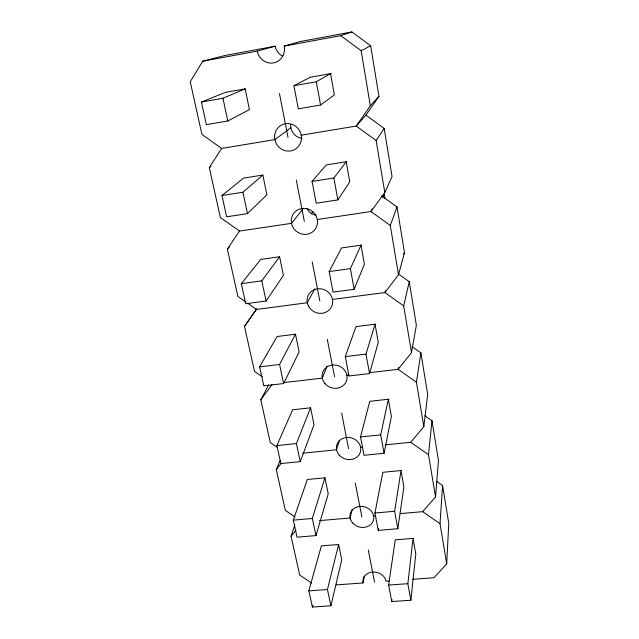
<?xml version="1.0" encoding="UTF-8"?>
<svg xmlns="http://www.w3.org/2000/svg" width="639" height="639" viewBox="0 0 639 639"><rect width="100%" height="100%" fill="white"/><g stroke="black" fill="none" stroke-linecap="round" stroke-linejoin="round"><path stroke-width="0.96" d="M412.514 579.309L434.033 577.728L446.701 563.846L448.762 523.373L442.571 485.504L436.94 481.59M446.701 563.846L439.999 523.66L442.571 485.504M400.118 513.628L422.659 511.671L435.542 496.918L438.458 460.352L431.98 420.726L424.911 415.765M435.542 496.918L428.505 454.712L431.98 420.726M410.869 600.237L415.805 553.973L413.042 538.421L407.85 583.679L410.869 600.237L391.747 601.555L388.624 585.076L395.261 539.867L413.673 538.365M385.165 444.864L410.701 442.292L423.825 426.604L427.675 394.383L420.885 352.864L412.027 346.594M391.747 601.555L392.019 599.59M397.825 528.733L403.904 486.894L401.004 470.56L394.646 511.28L397.825 528.733L378.248 530.37L374.957 512.997L382.825 472.293L401.643 470.496M423.825 426.604L416.42 382.218L420.885 352.864M369.566 372.649L398.137 369.334L411.492 352.64L416.364 325.251L409.248 281.695L398.217 273.819M378.248 530.37L378.6 528.421M336.274 584.909L363.04 582.944L364.342 576.114M384.071 453.299L391.395 416.42L388.352 399.247L380.708 434.871L384.071 453.299L364.014 455.287L360.532 436.948L369.757 401.3L388.999 399.175M398.528 367.441L398.137 369.334L416.42 382.218M411.492 352.64L403.696 305.897L409.248 281.695M330.906 605.772L341.753 559.78L338.614 544.492L321.361 545.898L308.837 590.867L312.391 607.05L330.906 605.772L327.448 589.517L338.614 544.492M352.169 509.355L350.116 517.965L319.388 520.633M312.391 607.05L312.902 605.133M332.472 299.435L384.902 292.534L398.504 274.73L404.511 252.717L397.027 206.972L381.659 195.901M369.542 373.607L378.24 342.296L375.037 324.221L365.987 354.118L369.542 373.607L348.974 375.988L345.3 356.594L356.011 326.609L375.7 324.141M315.978 535.586L328.23 493.859L324.939 477.82L307.311 479.506L293.293 520.13L297.039 537.175L315.978 535.586L312.335 518.469L324.939 477.82M385.469 290.673L384.902 292.534L403.696 305.897M339.429 440.287L336.545 449.776L302.814 453.179M311.656 583.119L299.675 575.02L291.057 536.185L294.827 525.074M398.504 274.73L390.285 225.439L397.027 206.972M300.25 461.622L314.037 424.663L310.586 407.81L292.566 409.799L276.911 445.567L280.856 463.547L300.25 461.622L296.408 443.562L310.586 407.81M327.064 366.099L322.296 378.128L283.325 382.649M354.158 289.283L364.39 264.226L361.003 245.176L350.396 268.644L354.158 289.283L333.063 292.095L329.173 271.559L341.53 247.94L361.69 245.072M295.162 517.071L285.329 510.369L276.296 469.641L280.138 460.431M382.617 197.371L384.247 193.761L385.053 198.593M317.263 219.528L370.955 211.549L384.806 192.555L392.05 176.524L384.183 128.431L365.915 115.132L356.227 126.059L301.225 135.204M372.194 208.945L370.955 211.549L390.285 225.439M283.636 383.544L299.124 351.937L295.49 334.213L277.07 336.521L259.61 366.858L263.787 385.844L283.636 383.544L279.578 364.462L295.49 334.213M277.51 447.516L270.289 442.547L260.8 399.782L268.636 384.894M314.875 288.74L307.295 302.75L256.487 309.444L247.581 303.213M282.718 56.112A13.451 12.668 77.8 0 1 275.113 46.2L224.84 55.529L202.731 61.208L190.238 81.72L201.916 134.382L221.621 148.448L274.834 139.598L290.865 127.752M303.445 208.298L291.496 223.354L239.513 231.07L220.367 217.54L209.304 167.65L221.621 148.448M337.863 199.911L349.773 181.883L346.202 161.771L333.87 178.017L312.08 181.42L316.209 203.202L337.863 199.911L333.87 178.017M384.806 192.555L376.123 140.508L384.183 128.431M245.959 302.079L237.868 296.408L227.364 249.082L239.513 231.07M266.088 301.017L283.42 275.401L279.594 256.734L260.752 259.41L241.326 283.644L245.735 303.725L266.088 301.017L261.79 280.825L279.594 256.734M262.365 376.786L254.482 371.315L244.513 326.361L256.758 308.613M202.731 61.208L257.229 51.112A14.657 13.746 75.2 0 0 273.532 62.918A14.657 13.746 75.2 0 0 284.267 46.096L300.018 41.575L351.889 31.95L370.668 45.76L378.943 96.393L370.332 105.754L356.227 126.059L376.123 140.508M365.915 115.132L378.943 96.393M244.513 326.361L256.487 309.444M311.137 214.041L312.902 211.653M260.8 399.782L272.014 384.686M403.305 254.298L404.511 252.717M276.296 469.641L281.2 463.347M291.057 536.185L295.889 530.258M312.08 181.42L326.257 164.95L346.905 161.659M227.364 249.082L229.401 246.973M247.501 213.634L266.878 194.751L262.845 175.062L243.563 178.129L221.965 195.526L226.637 216.805L247.501 213.634L242.948 192.243L262.845 175.062M320.554 105.028L334.341 94.915L330.571 73.653L316.313 81.752L293.932 85.706L298.317 108.846L320.554 105.028L316.313 81.752M209.304 167.65L210.91 166.587M227.788 120.971L249.426 109.644L245.16 88.845L225.415 92.359L201.421 102.056L206.389 124.645L227.788 120.971L222.955 98.254L245.16 88.845M293.932 85.706L310.123 77.287L331.29 73.525M284.267 46.096L340.651 35.648L361.155 50.705L370.668 45.76M340.651 35.648L351.889 31.95M257.229 51.112L275.113 46.2M201.421 102.056L222.955 98.254M221.965 195.526L242.948 192.243M241.326 283.644L261.79 280.825M329.173 271.559L350.396 268.644M259.61 366.858L279.578 364.462M345.3 356.594L365.987 354.118M346.905 375.277L348.87 375.045M276.911 445.567L296.408 443.562M360.532 436.948L380.708 434.871M360.62 447.348L362.577 447.148M293.293 520.13L312.335 518.469M374.957 512.997L394.646 511.28M373.663 515.921L375.628 515.753M389.031 581.035L386.1 581.25A11.798 9.928 14.4 0 0 372.609 572.041A11.798 9.928 14.4 0 0 363.04 582.944M308.837 590.867L327.448 589.517M388.624 585.076L407.85 583.679M422.659 511.671L439.999 523.66M410.701 442.292L428.505 454.712M279.467 93.629L287.989 137.409M296.28 179.998L304.348 221.445M312.199 261.798L319.851 301.097M327.304 339.389L334.564 376.706M341.649 413.09L348.551 448.562M355.292 483.172L361.866 516.943M368.28 549.907L374.542 582.097M361.155 50.705L370.332 105.754M302.151 138.312A12.812 12.317 64.6 0 1 290.649 124.445M316.041 215.327A12.325 11.877 42.3 0 1 306.832 208.306M274.586 135.891A13.914 13.307 60.8 0 0 293.94 149.925A13.914 13.307 60.8 0 0 295.514 126.203A13.914 13.307 60.8 0 0 274.586 135.891M291.48 223.243A13.371 12.772 39.9 0 0 312.942 231.622A13.371 12.772 39.9 0 0 308.693 209.296A13.371 12.772 39.9 0 0 291.48 223.243M308.302 305.754A12.972 12.165 26.7 0 0 330.419 308.557A12.972 12.165 26.7 0 0 320.898 288.82A12.972 12.165 26.7 0 0 308.302 305.754M325.019 383.648A12.636 11.55 20.6 0 0 346.354 381.275A12.636 11.55 20.6 0 0 332.392 365.045A12.636 11.55 20.6 0 0 325.019 383.648M352.672 523.006A12.061 10.432 15.5 0 0 373.08 521.312A12.061 10.432 15.5 0 0 359.893 506.392A12.061 10.432 15.5 0 0 352.672 523.006M339.189 455.048A12.341 10.975 17.4 0 0 360.053 453.027A12.341 10.975 17.4 0 0 346.482 437.475A12.341 10.975 17.4 0 0 339.189 455.048"/></g></svg>
